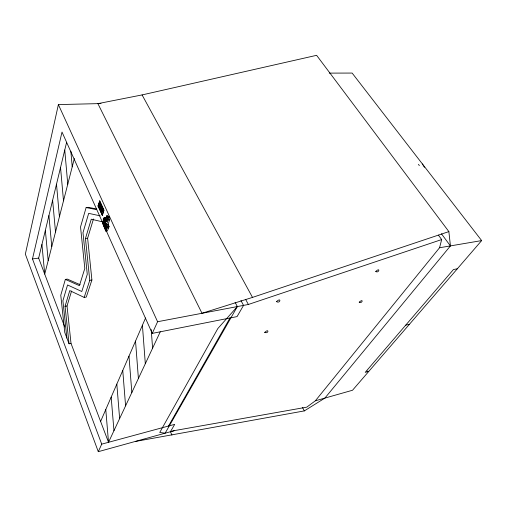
<?xml version="1.0" encoding="UTF-8"?>
<svg xmlns="http://www.w3.org/2000/svg" width="507" height="507" viewBox="0 0 507 507"><rect width="100%" height="100%" fill="white"/><g stroke="black" fill="none" stroke-linecap="round" stroke-linejoin="round"><path stroke-width="0.76" d="M99.645 202.426L99.721 202.775M99.822 202.756L99.556 202.293M101.901 213.352L101.869 213.865M103.01 209.847L103.155 210.329L103.206 209.911M103.194 210.183L103.073 209.638M106.73 228.011L107.154 226.825L106.204 224.487L108.13 224.303L109.087 226.635L108.656 227.82L106.73 228.011L105.336 224.582L105.982 223.536L106.552 224.481L108.194 219.886L107.826 216.762L106.609 216.045L105.919 218.023M99.055 206.913L99.125 207.471M104.949 219.544L104.379 218.162L105 217.503L105.57 218.885L104.949 219.544L104.626 217.769L106.895 217.332L107.459 218.713L107.237 219.335L104.949 219.544L103.466 223.473L103.187 222.782L104.626 217.769L105.031 217.737L105.462 218.796L105.063 218.834L107.459 218.713M101.001 103.567L58.381 104.588L25.35 254.127L98.282 451.68L174.535 430.589L306.748 407.165L315.367 400.79L439.55 247.746L441.673 239.558L438.39 235.109M98.282 451.68L101.717 444.145L32.48 258.912L62.012 132.048L105.361 228.746M64.763 326.952L38.652 258.114L66.594 142.397M74.345 158.507L44.724 274.116L41.935 244.501M80.087 284.706L67.361 279.103L65.352 279.401L60.77 295.232L64.763 332.446L69.053 343.809L71.018 343.429L108.523 442.3L160.256 331.8M96.717 208.998L88.326 207.331L86.133 207.547L80.531 226.921L84.815 268.418L79.422 285.644L65.352 279.401M69.053 343.809L65.054 306.31L69.776 290.6L84.187 297.419L86.279 297.083L91.9 280.01L87.622 238.22L93.465 218.98M84.187 297.419L89.764 280.333L85.461 238.48L91.26 219.214L102.439 221.812M71.018 343.429L67.032 305.981L71.576 291.031M98.028 206.038L99.784 200.943L103.998 210.221L102.408 215.279L98.028 206.038L99.784 200.943M98.523 206.45L98.624 206.127M99.664 202.73L99.803 202.407M98.605 206.482L98.7 206.305M98.859 206.945L100.082 203.275L102.832 209.328L101.692 212.978L98.859 206.945L101.692 212.978M100.082 203.275L99.131 207.052M98.909 207.319L99.917 204.581M99.093 207.243L100.069 203.985L102.243 209.252L101.286 212.313L102.256 209.841M99.106 207.426L99.353 206.723M99.619 205.855L99.765 207.135M99.214 207.99L99.087 206.818M99.48 207.129L99.347 205.95M99.746 206.26L99.613 205.088M99.423 207.971L99.296 206.799M99.689 207.11L99.847 206.596M99.955 206.241L99.835 205.024M99.41 208.428L100.24 205.772M99.594 208.352L99.752 207.838M100.285 206.108L100.133 206.742M99.695 208.339L99.854 207.826M99.961 207.477L100.12 206.964M100.228 206.609L100.386 206.096L100.481 207.407M99.714 209.099L99.873 208.586M99.98 208.238L99.847 207.059M100.247 207.369L100.113 206.191M99.949 209.138L100.082 208.567M100.215 208.269L100.056 207.04L100.158 208.25M99.911 209.53L100.741 206.881M100.361 208.592L100.519 208.079L100.69 209.321M100.627 207.731L100.785 207.217M100.716 209.67L100.62 208.073M100.652 207.788L100.887 207.205L101.248 207.94M100.215 210.209L100.373 209.695M100.481 209.347L100.348 208.168M100.747 208.478L100.62 207.3M100.424 210.183L100.183 208.719M100.956 208.459L101.115 207.946M100.449 210.247L100.608 209.733M100.716 209.385L100.874 208.871M101.14 208.003L100.982 208.516L100.659 207.832M100.411 210.646L101.248 207.99M101.375 209.98L101.216 210.494L101.02 209.195M100.963 209.695L101.121 209.182M101.235 208.833L101.394 208.32M100.716 211.318L100.874 210.811M100.982 210.456L100.855 209.277M101.248 209.594L101.121 208.415M100.925 211.299L100.792 210.12M101.191 210.437L101.349 209.923M101.457 209.575L101.343 208.352L101.482 209.917M100.95 211.356L101.108 210.842M101.482 209.632L101.647 209.118M101.051 211.343L101.21 210.728M101.324 210.481L101.482 209.968M101.749 209.106L101.59 209.619L101.159 208.941M101.596 212.281L102.363 209.828M101.584 212.984L102.725 209.34L99.98 203.288M101.875 213.51L102.053 213.884M102.199 215.298L103.789 210.24L99.575 200.962M104.873 217.972L103.593 218.092L103.175 219.284L104.556 222.668M103.675 219.442L102.484 222.865L105.843 231.148L107.338 230.996L108.656 227.82M104.1 225.064L103.77 225.095L104.943 222.681L104.112 225.235L103.77 225.095L103.124 223.511L104.208 220.551L103.77 220.089L102.712 223.105L105.754 230.603L106.096 230.571L103.054 223.074L102.712 223.105L103.238 223.308L105.203 228.144M103.802 222.117L103.301 223.543M103.346 223.562L105.614 219.48M103.441 223.783L104.334 225.786L106.045 220.818L105.83 219.842L106.616 221.755L107.617 218.942L107.433 217.376L107.826 216.762L109.29 216.628L109.36 217.192L107.947 217.319L107.661 216.628L109.29 216.628M105.456 219.335L104.841 222.643L105.336 224.582M106.673 217.953L106.895 217.332M104.943 222.941L104.195 225.571L104.689 225.52L104.081 225.374L105.038 222.795L104.334 225.786M104.391 225.97L104.898 224.823L105.798 227.047L104.715 225.064M105.196 227.548L104.518 225.888L104.898 224.823M105.982 223.536L105.418 224.969L104.702 224.975L105.538 227.028L105.196 227.998L104.518 225.888M105.538 225.97L105.963 227.605L105.538 227.028M108.13 224.303L106.204 224.487M105.678 226.781L105.431 227.472L105.824 228.435L106.286 228.448L106.743 227.187L105.874 225.057M105.792 227.199L105.912 226.876M108.783 217.345L109.658 219.753L108.067 224.481M106.781 228.156L105.754 230.603L106.831 227.599L103.77 220.089M105.843 231.148L107.059 227.744M103.631 223.454L103.352 222.763L104.081 220.767M99.854 204.606L101.894 209.118L101.267 211.723L101.989 209.055L99.898 204.651M100.608 421.431L145.566 317.971M240.939 300.518L243.544 305.391L237.061 316.596L152.265 333.384L157.588 321.723L58.381 104.588M168.527 426.032L229.969 317.997M237.339 306.57L165.155 433.174L159.749 432.471L217.82 328.561L237.339 306.57L235.121 302.368M105 217.503L104.442 218.308L104.841 218.27M448.872 231.604L252.505 297.406L202.008 313.282L97.902 103.643L142.087 94.923L316.609 55.32L448.872 231.604L450.438 245.889L324.905 398.084L304.333 410.904L135.306 441.464M329.265 73.116L352.137 73.065L481.65 240.591L352.523 390.251L315.367 400.79M106.508 225.241L108.479 225.026M105.57 218.885L104.873 219.366L105.348 219.506M104.271 220.925L103.96 221.122L104.296 221.09M105.836 227.504L105.076 228.613L105.893 229.544L106.255 228.537L105.748 228.543L105.405 227.694L105.862 227.649M157.588 321.723L248.367 304.473L441.673 239.558M174.535 430.589L170.396 431.78L174.693 424.359L101.717 444.145M405.708 325.171L409.434 324.29M104.962 225.013L105.583 224.348L104.36 225.945M457.327 268.786L453.448 269.534L365.217 372.36L368.792 371.397L367.119 371.124M439.55 247.746L481.65 240.591M65.054 306.31L67.032 305.981M89.764 280.333L91.9 280.01M105.868 227.415L105.431 227.472L105.887 227.428M32.48 258.912L38.652 258.114M85.461 238.48L87.622 238.22M102.243 209.252L100.069 203.985M102.763 209.195L100.177 203.972M106.28 228.391L105.824 228.435L106.255 227.218L105.145 224.493L105.602 224.449M106.901 226.198L108.828 226.014M107.154 226.825L109.087 226.635M105.203 221.622L103.732 224.766L104.486 222.624L104.841 222.643M109.613 219.354L108.2 219.48L106.819 216.134L108.073 215.912L106.609 216.045L106.825 217.021L107.433 217.376M107.617 218.942L108.194 219.886L109.658 219.753M104.379 218.162L104.784 218.124M104.607 222.712L105 222.712M86.133 207.547L96.761 209.683M100.215 215.849L88.681 213.352L82.983 232.669L87.274 274.344L81.792 291.506L67.558 284.972L62.9 300.746L66.899 338.106M441.477 233.822L450.419 245.914M106.045 220.818L106.616 221.755M422.394 163.945L424.429 167.316M418.503 164.287L419.314 165.643M142.087 94.923L252.505 297.406M245.743 299.605L248.367 304.473M302.464 407.425L304.333 410.904M101.932 213.466L102.072 213.827M102.984 209.803L103.168 210.183M99.942 205.012L100.247 205.722M100.443 206.121L100.722 206.742M101.444 208.339L101.755 209.055M100.842 207.236L101.108 207.902M99.619 205.582L100.031 206.267M99.632 205.633L99.98 206.59M100.177 206.983L100.481 207.699M100.956 208.719L100.62 207.794M99.448 205.639L99.854 206.514L99.556 205.931M99.949 206.742L100.354 207.617M100.449 207.851L100.868 208.776M100.95 208.96L101.356 209.841L101.064 209.258M100.266 208.238L99.854 207.54M100.361 208.688L100.766 209.347M99.689 207.363L99.359 206.444M101.197 210.69L100.861 209.784M99.182 206.501L99.587 207.376M99.683 207.61L100.088 208.485L99.79 207.902M100.684 209.828L101.089 210.703M99.828 208.352L100.709 210.316M99.429 207.705L101.495 212.287M98.231 206.019L100.164 210.291M100.418 210.69L100.697 211.311M100.804 211.717L102.408 215.279M106.007 230.191L152.265 333.384M170.358 431.438L171.911 435.069M109.075 216.502L109.36 217.192M106.609 216.045L108.194 219.886M103.593 218.092L104.227 219.297M105.69 223.568L106.14 224.664M104.803 222.205L105.652 224.284M105.583 225.843L106.039 226.965M45.357 230.343L48.178 260.63M52.627 200.233L55.517 231.978M48.919 215.595L51.771 246.598M60.536 167.487L63.502 200.829M56.499 184.212L59.427 216.736M64.757 150.015L67.761 184.212M70.86 151.238L72.209 166.841M105.773 409.555L108.523 442.3M111.172 397.127L113.955 430.709M116.825 384.11L119.633 418.573M122.757 370.459L125.59 405.853M128.981 356.136L131.839 392.507M142.41 325.228L145.313 363.728M135.527 341.078L138.405 378.482M151.213 329.531L152.588 348.189M264.698 332.377C268.539 334.297 269.464 327.826 264.698 332.377M276.473 301.659C280.409 304.016 281.6 296.671 276.473 301.659M359.229 302.147C362.15 304.168 364.064 297.805 359.229 302.147M375.75 271.422C378.659 273.875 380.96 266.682 375.75 271.422M105.748 228.543L105.418 229.462L105.881 229.418L106.21 228.492L105.748 228.543M106.717 227.174L106.255 227.218L106.743 227.187"/></g></svg>
